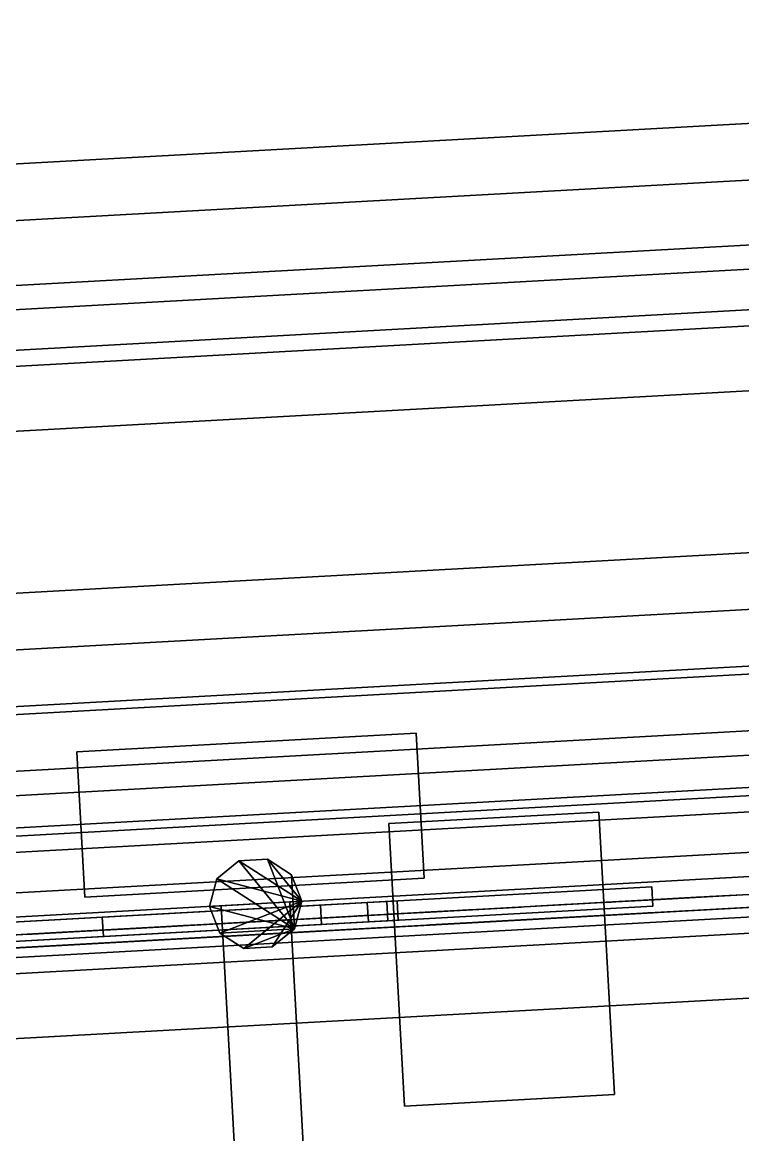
# Model space of a CAD drawing. Header units: millimetres. Extents: x -2005 to 6910, y -1718 to 7197.
# Drawn here: x 3280 to 4170, y 5821 to 7197 of the extents above; entities that cross this region are included whole.
import ezdxf

# ---------------------------------------------------------------- set-up
doc = ezdxf.new("R2010")
doc.units = ezdxf.units.MM
for name, color, linetype in [('cornice_coping', 7, 'Continuous'), ('cornice_lower', 7, 'Continuous'), ('cornice_middle', 7, 'Continuous'), ('lower_arch_N', 7, 'Continuous'), ('lower_arch_N_arch', 7, 'Continuous'), ('lower_arch_N_glazing_bars', 7, 'Continuous'), ('lower_arch_N_jamb', 7, 'Continuous'), ('main_arch_N', 7, 'Continuous'), ('main_arch_N_arch', 7, 'Continuous'), ('main_arch_N_glazing_bars', 7, 'Continuous'), ('main_arch_N_jamb', 7, 'Continuous'), ('masonry_wall_returns', 7, 'Continuous'), ('roof_parapet', 7, 'Continuous'), ('S1_allocated_antenna_1', 7, 'Continuous'), ('S1_allocated_antenna_2', 7, 'Continuous'), ('S1_wall_carrier', 7, 'Continuous'), ('S1_wall_mount', 7, 'Continuous'), ('tank_level_arch_N', 7, 'Continuous'), ('tank_level_arch_N_arch', 7, 'Continuous'), ('tank_level_arch_N_jamb', 7, 'Continuous'), ('tower_wall_N', 7, 'Continuous'), ('upper_arch_N', 7, 'Continuous'), ('upper_arch_N_arch', 7, 'Continuous'), ('upper_arch_N_glazing_bars', 7, 'Continuous'), ('upper_arch_N_jamb', 7, 'Continuous'), ('upper_corbels', 7, 'Continuous')]:
    doc.layers.add(name, color=color, linetype=linetype)

msp = doc.modelspace()

# ---------------------------------------------------------------- linework, layer by layer
at = {"layer": 'cornice_coping'}
for points in [[(-1994.6, 6549.9, 600), (-2004.6, 6729.6, 600), (6442.5, 7196.7, 600), (6452.5, 7016.9, 600)], [(-1994.6, 6549.9, 710), (6452.5, 7016.9, 710), (6442.5, 7196.7, 710), (-2004.6, 6729.6, 710)], [(6442.5, 7196.7, 600), (-2004.6, 6729.6, 600), (-2004.6, 6729.6, 710), (6442.5, 7196.7, 710)], [(-1994.6, 6549.9, 600), (6452.5, 7016.9, 600), (6452.5, 7016.9, 710), (-1994.6, 6549.9, 710)], [(-1362.4, 5983.9, 5500), (-1372.4, 6163.6, 5500), (5876.6, 6564.4, 5500), (5886.5, 6384.7, 5500)], [(-1362.4, 5983.9, 5610), (5886.5, 6384.7, 5610), (5876.6, 6564.4, 5610), (-1372.4, 6163.6, 5610)], [(5876.6, 6564.4, 5500), (-1372.4, 6163.6, 5500), (-1372.4, 6163.6, 5610), (5876.6, 6564.4, 5610)], [(-1204.4, 5842.4, 10500), (-1214.3, 6022.1, 10500), (5735.1, 6406.4, 10500), (5745, 6226.7, 10500)], [(-1204.4, 5842.4, 10610), (5745, 6226.7, 10610), (5735.1, 6406.4, 10610), (-1214.3, 6022.1, 10610)], [(5735.1, 6406.4, 10500), (-1214.3, 6022.1, 10500), (-1214.3, 6022.1, 10610), (5735.1, 6406.4, 10610)], [(-1204.4, 5842.4, 16500), (-1214.3, 6022.1, 16500), (5735.1, 6406.4, 16500), (5745, 6226.7, 16500)], [(-1204.4, 5842.4, 16610), (5745, 6226.7, 16610), (5735.1, 6406.4, 16610), (-1214.3, 6022.1, 16610)], [(5735.1, 6406.4, 16500), (-1214.3, 6022.1, 16500), (-1214.3, 6022.1, 16610), (5735.1, 6406.4, 16610)], [(-1204.4, 5842.4, 20100), (-1214.3, 6022.1, 20100), (5735.1, 6406.4, 20100), (5745, 6226.7, 20100)], [(-1204.4, 5842.4, 20210), (5745, 6226.7, 20210), (5735.1, 6406.4, 20210), (-1214.3, 6022.1, 20210)], [(5735.1, 6406.4, 20100), (-1214.3, 6022.1, 20100), (-1214.3, 6022.1, 20210), (5735.1, 6406.4, 20210)], [(-1204.4, 5842.4, 24800), (-1214.3, 6022.1, 24800), (5735.1, 6406.4, 24800), (5745, 6226.7, 24800)], [(-1204.4, 5842.4, 24910), (5745, 6226.7, 24910), (5735.1, 6406.4, 24910), (-1214.3, 6022.1, 24910)], [(5735.1, 6406.4, 24800), (-1214.3, 6022.1, 24800), (-1214.3, 6022.1, 24910), (5735.1, 6406.4, 24910)], [(-1362.4, 5983.9, 5500), (5886.5, 6384.7, 5500), (5886.5, 6384.7, 5610), (-1362.4, 5983.9, 5610)], [(-1204.4, 5842.4, 10500), (5745, 6226.7, 10500), (5745, 6226.7, 10610), (-1204.4, 5842.4, 10610)], [(-1204.4, 5842.4, 16500), (5745, 6226.7, 16500), (5745, 6226.7, 16610), (-1204.4, 5842.4, 16610)], [(-1204.4, 5842.4, 20100), (5745, 6226.7, 20100), (5745, 6226.7, 20210), (-1204.4, 5842.4, 20210)], [(-1204.4, 5842.4, 24800), (5745, 6226.7, 24800), (5745, 6226.7, 24910), (-1204.4, 5842.4, 24910)]]:
    msp.add_3dface(points, dxfattribs=at)
at = {"layer": 'cornice_lower'}
for points in [[(-1836.6, 6408.4, 300), (-1846.5, 6588.1, 300), (6301, 7038.6, 300), (6311, 6858.9, 300)], [(-1836.6, 6408.4, 440), (6311, 6858.9, 440), (6301, 7038.6, 440), (-1846.5, 6588.1, 440)], [(6301, 7038.6, 300), (-1846.5, 6588.1, 300), (-1846.5, 6588.1, 440), (6301, 7038.6, 440)], [(-1836.6, 6408.4, 300), (6311, 6858.9, 300), (6311, 6858.9, 440), (-1836.6, 6408.4, 440)], [(-1204.4, 5842.4, 5200), (-1214.3, 6022.1, 5200), (5735.1, 6406.4, 5200), (5745, 6226.7, 5200)], [(-1204.4, 5842.4, 5340), (5745, 6226.7, 5340), (5735.1, 6406.4, 5340), (-1214.3, 6022.1, 5340)], [(5735.1, 6406.4, 5200), (-1214.3, 6022.1, 5200), (-1214.3, 6022.1, 5340), (5735.1, 6406.4, 5340)], [(-1046.3, 5700.9, 10200), (-1056.3, 5880.7, 10200), (5593.6, 6248.3, 10200), (5603.5, 6068.6, 10200)], [(-1046.3, 5700.9, 10340), (5603.5, 6068.6, 10340), (5593.6, 6248.3, 10340), (-1056.3, 5880.7, 10340)], [(5593.6, 6248.3, 10200), (-1056.3, 5880.7, 10200), (-1056.3, 5880.7, 10340), (5593.6, 6248.3, 10340)], [(-1046.3, 5700.9, 16200), (-1056.3, 5880.7, 16200), (5593.6, 6248.3, 16200), (5603.5, 6068.6, 16200)], [(-1046.3, 5700.9, 16340), (5603.5, 6068.6, 16340), (5593.6, 6248.3, 16340), (-1056.3, 5880.7, 16340)], [(5593.6, 6248.3, 16200), (-1056.3, 5880.7, 16200), (-1056.3, 5880.7, 16340), (5593.6, 6248.3, 16340)], [(-1046.3, 5700.9, 19800), (-1056.3, 5880.7, 19800), (5593.6, 6248.3, 19800), (5603.5, 6068.6, 19800)], [(-1046.3, 5700.9, 19940), (5603.5, 6068.6, 19940), (5593.6, 6248.3, 19940), (-1056.3, 5880.7, 19940)], [(5593.6, 6248.3, 19800), (-1056.3, 5880.7, 19800), (-1056.3, 5880.7, 19940), (5593.6, 6248.3, 19940)], [(-1046.3, 5700.9, 24500), (-1056.3, 5880.7, 24500), (5593.6, 6248.3, 24500), (5603.5, 6068.6, 24500)], [(-1046.3, 5700.9, 24640), (5603.5, 6068.6, 24640), (5593.6, 6248.3, 24640), (-1056.3, 5880.7, 24640)], [(5593.6, 6248.3, 24500), (-1056.3, 5880.7, 24500), (-1056.3, 5880.7, 24640), (5593.6, 6248.3, 24640)], [(-1204.4, 5842.4, 5200), (5745, 6226.7, 5200), (5745, 6226.7, 5340), (-1204.4, 5842.4, 5340)], [(-1046.3, 5700.9, 10200), (5603.5, 6068.6, 10200), (5603.5, 6068.6, 10340), (-1046.3, 5700.9, 10340)], [(-1046.3, 5700.9, 16200), (5603.5, 6068.6, 16200), (5603.5, 6068.6, 16340), (-1046.3, 5700.9, 16340)], [(-1046.3, 5700.9, 19800), (5603.5, 6068.6, 19800), (5603.5, 6068.6, 19940), (-1046.3, 5700.9, 19940)], [(-1046.3, 5700.9, 24500), (5603.5, 6068.6, 24500), (5603.5, 6068.6, 24640), (-1046.3, 5700.9, 24640)]]:
    msp.add_3dface(points, dxfattribs=at)
at = {"layer": 'cornice_middle'}
for points in [[(-1920.9, 6483.8, 440), (-1930.8, 6663.6, 440), (6376.5, 7122.9, 440), (6386.4, 6943.2, 440)], [(-1920.9, 6483.8, 600), (6386.4, 6943.2, 600), (6376.5, 7122.9, 600), (-1930.8, 6663.6, 600)], [(6376.5, 7122.9, 440), (-1930.8, 6663.6, 440), (-1930.8, 6663.6, 600), (6376.5, 7122.9, 600)], [(-1920.9, 6483.8, 440), (6386.4, 6943.2, 440), (6386.4, 6943.2, 600), (-1920.9, 6483.8, 600)], [(-1288.7, 5917.9, 5340), (-1298.6, 6097.6, 5340), (5810.5, 6490.7, 5340), (5820.5, 6311, 5340)], [(-1288.7, 5917.9, 5500), (5820.5, 6311, 5500), (5810.5, 6490.7, 5500), (-1298.6, 6097.6, 5500)], [(5810.5, 6490.7, 5340), (-1298.6, 6097.6, 5340), (-1298.6, 6097.6, 5500), (5810.5, 6490.7, 5500)], [(-1130.6, 5776.4, 10340), (-1140.6, 5956.1, 10340), (5669, 6332.6, 10340), (5679, 6152.9, 10340)], [(-1130.6, 5776.4, 10500), (5679, 6152.9, 10500), (5669, 6332.6, 10500), (-1140.6, 5956.1, 10500)], [(5669, 6332.6, 10340), (-1140.6, 5956.1, 10340), (-1140.6, 5956.1, 10500), (5669, 6332.6, 10500)], [(-1130.6, 5776.4, 16340), (-1140.6, 5956.1, 16340), (5669, 6332.6, 16340), (5679, 6152.9, 16340)], [(-1130.6, 5776.4, 16500), (5679, 6152.9, 16500), (5669, 6332.6, 16500), (-1140.6, 5956.1, 16500)], [(5669, 6332.6, 16340), (-1140.6, 5956.1, 16340), (-1140.6, 5956.1, 16500), (5669, 6332.6, 16500)], [(-1130.6, 5776.4, 19940), (-1140.6, 5956.1, 19940), (5669, 6332.6, 19940), (5679, 6152.9, 19940)], [(-1130.6, 5776.4, 20100), (5679, 6152.9, 20100), (5669, 6332.6, 20100), (-1140.6, 5956.1, 20100)], [(5669, 6332.6, 19940), (-1140.6, 5956.1, 19940), (-1140.6, 5956.1, 20100), (5669, 6332.6, 20100)], [(-1130.6, 5776.4, 24640), (-1140.6, 5956.1, 24640), (5669, 6332.6, 24640), (5679, 6152.9, 24640)], [(-1130.6, 5776.4, 24800), (5679, 6152.9, 24800), (5669, 6332.6, 24800), (-1140.6, 5956.1, 24800)], [(5669, 6332.6, 24640), (-1140.6, 5956.1, 24640), (-1140.6, 5956.1, 24800), (5669, 6332.6, 24800)], [(-1288.7, 5917.9, 5340), (5820.5, 6311, 5340), (5820.5, 6311, 5500), (-1288.7, 5917.9, 5500)], [(-1130.6, 5776.4, 10340), (5679, 6152.9, 10340), (5679, 6152.9, 10500), (-1130.6, 5776.4, 10500)], [(-1130.6, 5776.4, 16340), (5679, 6152.9, 16340), (5679, 6152.9, 16500), (-1130.6, 5776.4, 16500)], [(-1130.6, 5776.4, 19940), (5679, 6152.9, 19940), (5679, 6152.9, 20100), (-1130.6, 5776.4, 20100)], [(-1130.6, 5776.4, 24640), (5679, 6152.9, 24640), (5679, 6152.9, 24800), (-1130.6, 5776.4, 24800)]]:
    msp.add_3dface(points, dxfattribs=at)
at = {"layer": 'lower_arch_N'}
for points in [[(3650.3, 6072.8, 6200), (2791.6, 6025.3, 6200), (2791.6, 6025.3, 9370)], [(3650.3, 6072.8, 6200), (2791.6, 6025.3, 9370), (2799.9, 6025.8, 9453.9)], [(3650.3, 6072.8, 6200), (2799.9, 6025.8, 9453.9), (2824.3, 6027.1, 9534.6)], [(3650.3, 6072.8, 6200), (2824.3, 6027.1, 9534.6), (2864, 6029.3, 9608.9)], [(3650.3, 6072.8, 6200), (2864, 6029.3, 9608.9), (2917.4, 6032.3, 9674.1)], [(3650.3, 6072.8, 6200), (2917.4, 6032.3, 9674.1), (2982.4, 6035.9, 9727.5)], [(3650.3, 6072.8, 6200), (2982.4, 6035.9, 9727.5), (3056.7, 6040, 9767.3)], [(3650.3, 6072.8, 6200), (3056.7, 6040, 9767.3), (3137.2, 6044.4, 9791.7)], [(3650.3, 6072.8, 6200), (3137.2, 6044.4, 9791.7), (3221, 6049, 9800)], [(3650.3, 6072.8, 6200), (3221, 6049, 9800), (3304.7, 6053.7, 9791.7)], [(3650.3, 6072.8, 6200), (3304.7, 6053.7, 9791.7), (3385.3, 6058.1, 9767.3)], [(3650.3, 6072.8, 6200), (3385.3, 6058.1, 9767.3), (3459.5, 6062.2, 9727.5)], [(3650.3, 6072.8, 6200), (3459.5, 6062.2, 9727.5), (3524.6, 6065.8, 9674.1)], [(3650.3, 6072.8, 6200), (3524.6, 6065.8, 9674.1), (3577.9, 6068.8, 9608.9)], [(3650.3, 6072.8, 6200), (3577.9, 6068.8, 9608.9), (3617.6, 6071, 9534.6)], [(3650.3, 6072.8, 6200), (3617.6, 6071, 9534.6), (3642.1, 6072.3, 9453.9)], [(3650.3, 6072.8, 6200), (3642.1, 6072.3, 9453.9), (3650.3, 6072.8, 9370)]]:
    msp.add_3dface(points, dxfattribs=at)
at = {"layer": 'lower_arch_N_arch'}
for points in [[(3458.6, 6078.2, 9727.5), (3511.3, 6081.1, 9806.5), (3590.7, 6085.5, 9741.2), (3523.7, 6081.8, 9674.1)], [(3523.7, 6081.8, 9674.1), (3590.7, 6085.5, 9741.2), (3655.9, 6089.1, 9661.7), (3577.1, 6084.8, 9608.9)], [(3577.1, 6084.8, 9608.9), (3655.9, 6089.1, 9661.7), (3704.4, 6091.8, 9570.9), (3616.7, 6087, 9534.6)], [(3616.7, 6087, 9534.6), (3704.4, 6091.8, 9570.9), (3734.2, 6093.4, 9472.4), (3641.2, 6088.3, 9453.9)], [(3641.2, 6088.3, 9453.9), (3734.2, 6093.4, 9472.4), (3744.3, 6094, 9370), (3649.4, 6088.8, 9370)], [(3220.1, 6065, 9800), (3220.1, 6065, 9895), (3322.3, 6070.7, 9884.9), (3303.8, 6069.7, 9791.7)], [(3303.8, 6069.7, 9791.7), (3322.3, 6070.7, 9884.9), (3420.7, 6076.1, 9855), (3384.4, 6074.1, 9767.3)], [(3384.4, 6074.1, 9767.3), (3420.7, 6076.1, 9855), (3511.3, 6081.1, 9806.5), (3458.6, 6078.2, 9727.5)]]:
    msp.add_3dface(points, dxfattribs=at)
at = {"layer": 'lower_arch_N_glazing_bars'}
for points in [[(3649.9, 6080.8, 6512), (3648.5, 6104.7, 6512), (2789.8, 6057.3, 6512), (2791.2, 6033.3, 6512)], [(3648.5, 6104.7, 6512), (3648.5, 6104.7, 6488), (2789.8, 6057.3, 6488), (2789.8, 6057.3, 6512)], [(3648.5, 6104.7, 6488), (3649.9, 6080.8, 6488), (2791.2, 6033.3, 6488), (2789.8, 6057.3, 6488)], [(3649.9, 6080.8, 6962), (3648.5, 6104.7, 6962), (2789.8, 6057.3, 6962), (2791.2, 6033.3, 6962)], [(3648.5, 6104.7, 6962), (3648.5, 6104.7, 6938), (2789.8, 6057.3, 6938), (2789.8, 6057.3, 6962)], [(3648.5, 6104.7, 6938), (3649.9, 6080.8, 6938), (2791.2, 6033.3, 6938), (2789.8, 6057.3, 6938)], [(3649.9, 6080.8, 7412), (3648.5, 6104.7, 7412), (2789.8, 6057.3, 7412), (2791.2, 6033.3, 7412)], [(3648.5, 6104.7, 7412), (3648.5, 6104.7, 7388), (2789.8, 6057.3, 7388), (2789.8, 6057.3, 7412)], [(3648.5, 6104.7, 7388), (3649.9, 6080.8, 7388), (2791.2, 6033.3, 7388), (2789.8, 6057.3, 7388)], [(3649.9, 6080.8, 7862), (3648.5, 6104.7, 7862), (2789.8, 6057.3, 7862), (2791.2, 6033.3, 7862)], [(3648.5, 6104.7, 7862), (3648.5, 6104.7, 7838), (2789.8, 6057.3, 7838), (2789.8, 6057.3, 7862)], [(3648.5, 6104.7, 7838), (3649.9, 6080.8, 7838), (2791.2, 6033.3, 7838), (2789.8, 6057.3, 7838)], [(3649.9, 6080.8, 8312), (3648.5, 6104.7, 8312), (2789.8, 6057.3, 8312), (2791.2, 6033.3, 8312)], [(3648.5, 6104.7, 8312), (3648.5, 6104.7, 8288), (2789.8, 6057.3, 8288), (2789.8, 6057.3, 8312)], [(3648.5, 6104.7, 8288), (3649.9, 6080.8, 8288), (2791.2, 6033.3, 8288), (2789.8, 6057.3, 8288)], [(3649.9, 6080.8, 8762), (3648.5, 6104.7, 8762), (2789.8, 6057.3, 8762), (2791.2, 6033.3, 8762)], [(3648.5, 6104.7, 8762), (3648.5, 6104.7, 8738), (2789.8, 6057.3, 8738), (2789.8, 6057.3, 8762)], [(3648.5, 6104.7, 8738), (3649.9, 6080.8, 8738), (2791.2, 6033.3, 8738), (2789.8, 6057.3, 8738)], [(3649.9, 6080.8, 9212), (3648.5, 6104.7, 9212), (2789.8, 6057.3, 9212), (2791.2, 6033.3, 9212)], [(3648.5, 6104.7, 9212), (3648.5, 6104.7, 9188), (2789.8, 6057.3, 9188), (2789.8, 6057.3, 9212)], [(3648.5, 6104.7, 9188), (3649.9, 6080.8, 9188), (2791.2, 6033.3, 9188), (2789.8, 6057.3, 9188)], [(3649.9, 6080.8, 6512), (3649.9, 6080.8, 6488), (3648.5, 6104.7, 6488), (3648.5, 6104.7, 6512)], [(3649.9, 6080.8, 6962), (3649.9, 6080.8, 6938), (3648.5, 6104.7, 6938), (3648.5, 6104.7, 6962)], [(3649.9, 6080.8, 7412), (3649.9, 6080.8, 7388), (3648.5, 6104.7, 7388), (3648.5, 6104.7, 7412)], [(3649.9, 6080.8, 7862), (3649.9, 6080.8, 7838), (3648.5, 6104.7, 7838), (3648.5, 6104.7, 7862)], [(3649.9, 6080.8, 8312), (3649.9, 6080.8, 8288), (3648.5, 6104.7, 8288), (3648.5, 6104.7, 8312)], [(3649.9, 6080.8, 8762), (3649.9, 6080.8, 8738), (3648.5, 6104.7, 8738), (3648.5, 6104.7, 8762)], [(3649.9, 6080.8, 9212), (3649.9, 6080.8, 9188), (3648.5, 6104.7, 9188), (3648.5, 6104.7, 9212)], [(3649.9, 6080.8, 6488), (3649.9, 6080.8, 6512), (2791.2, 6033.3, 6512), (2791.2, 6033.3, 6488)], [(3649.9, 6080.8, 6938), (3649.9, 6080.8, 6962), (2791.2, 6033.3, 6962), (2791.2, 6033.3, 6938)], [(3649.9, 6080.8, 7388), (3649.9, 6080.8, 7412), (2791.2, 6033.3, 7412), (2791.2, 6033.3, 7388)], [(3649.9, 6080.8, 7838), (3649.9, 6080.8, 7862), (2791.2, 6033.3, 7862), (2791.2, 6033.3, 7838)], [(3649.9, 6080.8, 8288), (3649.9, 6080.8, 8312), (2791.2, 6033.3, 8312), (2791.2, 6033.3, 8288)], [(3649.9, 6080.8, 8738), (3649.9, 6080.8, 8762), (2791.2, 6033.3, 8762), (2791.2, 6033.3, 8738)], [(3649.9, 6080.8, 9188), (3649.9, 6080.8, 9212), (2791.2, 6033.3, 9212), (2791.2, 6033.3, 9188)]]:
    msp.add_3dface(points, dxfattribs=at)
at = {"layer": 'lower_arch_N_jamb'}
msp.add_3dface([(3744.3, 6094, 6200), (3649.4, 6088.8, 6200), (3649.4, 6088.8, 9370), (3744.3, 6094, 9370)], dxfattribs=at)
at = {"layer": 'main_arch_N'}
for points in [[(3745.2, 6078, 11100), (2696.8, 6020.1, 11100), (2696.8, 6020.1, 15275)], [(3745.2, 6078, 11100), (2696.8, 6020.1, 15275), (2706.8, 6020.6, 15377.4)], [(3745.2, 6078, 11100), (2706.8, 6020.6, 15377.4), (2736.7, 6022.3, 15475.9)], [(3745.2, 6078, 11100), (2736.7, 6022.3, 15475.9), (2785.1, 6024.9, 15566.7)], [(3745.2, 6078, 11100), (2785.1, 6024.9, 15566.7), (2850.3, 6028.6, 15646.2)], [(3745.2, 6078, 11100), (2850.3, 6028.6, 15646.2), (2929.7, 6032.9, 15711.5)], [(3745.2, 6078, 11100), (2929.7, 6032.9, 15711.5), (3020.4, 6038, 15760)], [(3745.2, 6078, 11100), (3020.4, 6038, 15760), (3118.7, 6043.4, 15789.9)], [(3745.2, 6078, 11100), (3118.7, 6043.4, 15789.9), (3221, 6049, 15800)], [(3745.2, 6078, 11100), (3221, 6049, 15800), (3323.2, 6054.7, 15789.9)], [(3745.2, 6078, 11100), (3323.2, 6054.7, 15789.9), (3421.6, 6060.1, 15760)], [(3745.2, 6078, 11100), (3421.6, 6060.1, 15760), (3512.2, 6065.1, 15711.5)], [(3745.2, 6078, 11100), (3512.2, 6065.1, 15711.5), (3591.6, 6069.5, 15646.2)], [(3745.2, 6078, 11100), (3591.6, 6069.5, 15646.2), (3656.8, 6073.1, 15566.7)], [(3745.2, 6078, 11100), (3656.8, 6073.1, 15566.7), (3705.3, 6075.8, 15475.9)], [(3745.2, 6078, 11100), (3705.3, 6075.8, 15475.9), (3735.1, 6077.5, 15377.4)], [(3745.2, 6078, 11100), (3735.1, 6077.5, 15377.4), (3745.2, 6078, 15275)]]:
    msp.add_3dface(points, dxfattribs=at)
at = {"layer": 'main_arch_N_arch'}
for points in [[(3655.9, 6089.1, 15566.7), (3734.8, 6093.5, 15619.5), (3792, 6096.6, 15512.3), (3704.4, 6091.8, 15475.9)], [(3704.4, 6091.8, 15475.9), (3792, 6096.6, 15512.3), (3827.2, 6098.6, 15396), (3734.2, 6093.4, 15377.4)], [(3734.2, 6093.4, 15377.4), (3827.2, 6098.6, 15396), (3839.1, 6099.3, 15275), (3744.3, 6094, 15275)], [(3420.7, 6076.1, 15760), (3457, 6078.1, 15847.8), (3564, 6084, 15790.5), (3511.3, 6081.1, 15711.5)], [(3511.3, 6081.1, 15711.5), (3564, 6084, 15790.5), (3657.8, 6089.2, 15713.4), (3590.7, 6085.5, 15646.2)], [(3590.7, 6085.5, 15646.2), (3657.8, 6089.2, 15713.4), (3734.8, 6093.5, 15619.5), (3655.9, 6089.1, 15566.7)], [(3220.1, 6065, 15800), (3220.1, 6065, 15895), (3340.8, 6071.7, 15883.1), (3322.3, 6070.7, 15789.9)], [(3322.3, 6070.7, 15789.9), (3340.8, 6071.7, 15883.1), (3457, 6078.1, 15847.8), (3420.7, 6076.1, 15760)]]:
    msp.add_3dface(points, dxfattribs=at)
at = {"layer": 'main_arch_N_glazing_bars'}
for points in [[(3744.7, 6086, 11412), (3743.4, 6110, 11412), (2695, 6052, 11412), (2696.3, 6028.1, 11412)], [(3743.4, 6110, 11412), (3743.4, 6110, 11388), (2695, 6052, 11388), (2695, 6052, 11412)], [(3743.4, 6110, 11388), (3744.7, 6086, 11388), (2696.3, 6028.1, 11388), (2695, 6052, 11388)], [(3744.7, 6086, 11862), (3743.4, 6110, 11862), (2695, 6052, 11862), (2696.3, 6028.1, 11862)], [(3743.4, 6110, 11862), (3743.4, 6110, 11838), (2695, 6052, 11838), (2695, 6052, 11862)], [(3743.4, 6110, 11838), (3744.7, 6086, 11838), (2696.3, 6028.1, 11838), (2695, 6052, 11838)], [(3744.7, 6086, 12312), (3743.4, 6110, 12312), (2695, 6052, 12312), (2696.3, 6028.1, 12312)], [(3743.4, 6110, 12312), (3743.4, 6110, 12288), (2695, 6052, 12288), (2695, 6052, 12312)], [(3743.4, 6110, 12288), (3744.7, 6086, 12288), (2696.3, 6028.1, 12288), (2695, 6052, 12288)], [(3744.7, 6086, 12762), (3743.4, 6110, 12762), (2695, 6052, 12762), (2696.3, 6028.1, 12762)], [(3743.4, 6110, 12762), (3743.4, 6110, 12738), (2695, 6052, 12738), (2695, 6052, 12762)], [(3743.4, 6110, 12738), (3744.7, 6086, 12738), (2696.3, 6028.1, 12738), (2695, 6052, 12738)], [(3744.7, 6086, 13212), (3743.4, 6110, 13212), (2695, 6052, 13212), (2696.3, 6028.1, 13212)], [(3743.4, 6110, 13212), (3743.4, 6110, 13188), (2695, 6052, 13188), (2695, 6052, 13212)], [(3743.4, 6110, 13188), (3744.7, 6086, 13188), (2696.3, 6028.1, 13188), (2695, 6052, 13188)], [(3744.7, 6086, 13662), (3743.4, 6110, 13662), (2695, 6052, 13662), (2696.3, 6028.1, 13662)], [(3743.4, 6110, 13662), (3743.4, 6110, 13638), (2695, 6052, 13638), (2695, 6052, 13662)], [(3743.4, 6110, 13638), (3744.7, 6086, 13638), (2696.3, 6028.1, 13638), (2695, 6052, 13638)], [(3744.7, 6086, 14112), (3743.4, 6110, 14112), (2695, 6052, 14112), (2696.3, 6028.1, 14112)], [(3743.4, 6110, 14112), (3743.4, 6110, 14088), (2695, 6052, 14088), (2695, 6052, 14112)], [(3743.4, 6110, 14088), (3744.7, 6086, 14088), (2696.3, 6028.1, 14088), (2695, 6052, 14088)], [(3744.7, 6086, 14562), (3743.4, 6110, 14562), (2695, 6052, 14562), (2696.3, 6028.1, 14562)], [(3743.4, 6110, 14562), (3743.4, 6110, 14538), (2695, 6052, 14538), (2695, 6052, 14562)], [(3743.4, 6110, 14538), (3744.7, 6086, 14538), (2696.3, 6028.1, 14538), (2695, 6052, 14538)], [(3744.7, 6086, 15012), (3743.4, 6110, 15012), (2695, 6052, 15012), (2696.3, 6028.1, 15012)], [(3743.4, 6110, 15012), (3743.4, 6110, 14988), (2695, 6052, 14988), (2695, 6052, 15012)], [(3743.4, 6110, 14988), (3744.7, 6086, 14988), (2696.3, 6028.1, 14988), (2695, 6052, 14988)], [(3744.7, 6086, 11412), (3744.7, 6086, 11388), (3743.4, 6110, 11388), (3743.4, 6110, 11412)], [(3744.7, 6086, 11862), (3744.7, 6086, 11838), (3743.4, 6110, 11838), (3743.4, 6110, 11862)], [(3744.7, 6086, 12312), (3744.7, 6086, 12288), (3743.4, 6110, 12288), (3743.4, 6110, 12312)], [(3744.7, 6086, 12762), (3744.7, 6086, 12738), (3743.4, 6110, 12738), (3743.4, 6110, 12762)], [(3744.7, 6086, 13212), (3744.7, 6086, 13188), (3743.4, 6110, 13188), (3743.4, 6110, 13212)], [(3744.7, 6086, 13662), (3744.7, 6086, 13638), (3743.4, 6110, 13638), (3743.4, 6110, 13662)], [(3744.7, 6086, 14112), (3744.7, 6086, 14088), (3743.4, 6110, 14088), (3743.4, 6110, 14112)], [(3744.7, 6086, 14562), (3744.7, 6086, 14538), (3743.4, 6110, 14538), (3743.4, 6110, 14562)], [(3744.7, 6086, 15012), (3744.7, 6086, 14988), (3743.4, 6110, 14988), (3743.4, 6110, 15012)], [(3744.7, 6086, 11388), (3744.7, 6086, 11412), (2696.3, 6028.1, 11412), (2696.3, 6028.1, 11388)], [(3744.7, 6086, 11838), (3744.7, 6086, 11862), (2696.3, 6028.1, 11862), (2696.3, 6028.1, 11838)], [(3744.7, 6086, 12288), (3744.7, 6086, 12312), (2696.3, 6028.1, 12312), (2696.3, 6028.1, 12288)], [(3744.7, 6086, 12738), (3744.7, 6086, 12762), (2696.3, 6028.1, 12762), (2696.3, 6028.1, 12738)], [(3744.7, 6086, 13188), (3744.7, 6086, 13212), (2696.3, 6028.1, 13212), (2696.3, 6028.1, 13188)], [(3744.7, 6086, 13638), (3744.7, 6086, 13662), (2696.3, 6028.1, 13662), (2696.3, 6028.1, 13638)], [(3744.7, 6086, 14088), (3744.7, 6086, 14112), (2696.3, 6028.1, 14112), (2696.3, 6028.1, 14088)], [(3744.7, 6086, 14538), (3744.7, 6086, 14562), (2696.3, 6028.1, 14562), (2696.3, 6028.1, 14538)], [(3744.7, 6086, 14988), (3744.7, 6086, 15012), (2696.3, 6028.1, 15012), (2696.3, 6028.1, 14988)]]:
    msp.add_3dface(points, dxfattribs=at)
at = {"layer": 'main_arch_N_jamb'}
msp.add_3dface([(3839.1, 6099.3, 11100), (3744.3, 6094, 11100), (3744.3, 6094, 15275), (3839.1, 6099.3, 15275)], dxfattribs=at)
at = {"layer": 'masonry_wall_returns'}
for points in [[(-1762.2, 6512.6, 1443.8), (-1446.1, 6229.7, 1443.8), (5942.6, 6638.2, 1443.8), (6225.6, 6954.3, 1443.8)], [(-1446.1, 6229.7, 2887.5), (-1288.1, 6088.2, 2887.5), (5801.1, 6480.1, 2887.5), (5942.6, 6638.2, 2887.5)], [(-1288.1, 6088.2, 4331.2), (-1130, 5946.7, 4331.2), (5659.6, 6322.1, 4331.2), (5801.1, 6480.1, 4331.2)], [(-1130, 5946.7, 5775), (-972, 5805.2, 5775), (5518.1, 6164, 5775), (5659.6, 6322.1, 5775)]]:
    msp.add_3dface(points, dxfattribs=at)
at = {"layer": 'roof_parapet'}
for points in [[(-936.1, 5156.2, 25000), (-972, 5805.2, 25000), (5518.1, 6164, 25000), (5554, 5515, 25000)], [(-936.1, 5156.2, 25550), (5554, 5515, 25550), (5518.1, 6164, 25550), (-972, 5805.2, 25550)], [(5518.1, 6164, 25000), (-972, 5805.2, 25000), (-972, 5805.2, 25550), (5518.1, 6164, 25550)]]:
    msp.add_3dface(points, dxfattribs=at)
at = {"layer": 'S1_allocated_antenna_1'}
for points in [[(3357.5, 6114.7, 23570), (3347.6, 6294.4, 23570), (3767, 6317.6, 23570), (3776.9, 6137.9, 23570)], [(3357.5, 6114.7, 24350), (3776.9, 6137.9, 24350), (3767, 6317.6, 24350), (3347.6, 6294.4, 24350)], [(3767, 6317.6, 23570), (3347.6, 6294.4, 23570), (3347.6, 6294.4, 24350), (3767, 6317.6, 24350)], [(3776.9, 6137.9, 23570), (3767, 6317.6, 23570), (3767, 6317.6, 24350), (3776.9, 6137.9, 24350)], [(3347.6, 6294.4, 23570), (3357.5, 6114.7, 23570), (3357.5, 6114.7, 24350), (3347.6, 6294.4, 24350)], [(3357.5, 6114.7, 23570), (3776.9, 6137.9, 23570), (3776.9, 6137.9, 24350), (3357.5, 6114.7, 24350)]]:
    msp.add_3dface(points, dxfattribs=at)
at = {"layer": 'S1_allocated_antenna_2'}
for points in [[(3357.5, 6114.7, 22250), (3347.6, 6294.4, 22250), (3767, 6317.6, 22250), (3776.9, 6137.9, 22250)], [(3357.5, 6114.7, 23030), (3776.9, 6137.9, 23030), (3767, 6317.6, 23030), (3347.6, 6294.4, 23030)], [(3767, 6317.6, 22250), (3347.6, 6294.4, 22250), (3347.6, 6294.4, 23030), (3767, 6317.6, 23030)], [(3776.9, 6137.9, 22250), (3767, 6317.6, 22250), (3767, 6317.6, 23030), (3776.9, 6137.9, 23030)], [(3347.6, 6294.4, 22250), (3357.5, 6114.7, 22250), (3357.5, 6114.7, 23030), (3347.6, 6294.4, 23030)], [(3357.5, 6114.7, 22250), (3776.9, 6137.9, 22250), (3776.9, 6137.9, 23030), (3357.5, 6114.7, 23030)]]:
    msp.add_3dface(points, dxfattribs=at)
at = {"layer": 'S1_wall_carrier'}
for points in [[(3616.3, 6075.3, 21900), (3520.3, 6137.3, 21900), (3547.7, 6159.6, 21900)], [(3625.4, 6109.5, 24700), (3547.7, 6159.6, 24700), (3520.3, 6137.3, 24700)], [(3547.7, 6159.6, 21900), (3520.3, 6137.3, 21900), (3520.3, 6137.3, 24700), (3547.7, 6159.6, 24700)], [(3616.3, 6075.3, 21900), (3547.7, 6159.6, 21900), (3583, 6161.6, 21900)], [(3625.4, 6109.5, 24700), (3583, 6161.6, 24700), (3547.7, 6159.6, 24700)], [(3583, 6161.6, 21900), (3547.7, 6159.6, 21900), (3547.7, 6159.6, 24700), (3583, 6161.6, 24700)], [(3616.3, 6075.3, 21900), (3583, 6161.6, 21900), (3612.6, 6142.4, 21900)], [(3625.4, 6109.5, 24700), (3612.6, 6142.4, 24700), (3583, 6161.6, 24700)], [(3612.6, 6142.4, 21900), (3583, 6161.6, 21900), (3583, 6161.6, 24700), (3612.6, 6142.4, 24700)], [(3616.3, 6075.3, 21900), (3511.3, 6103.2, 21900), (3520.3, 6137.3, 21900)], [(3625.4, 6109.5, 24700), (3520.3, 6137.3, 24700), (3511.3, 6103.2, 24700)], [(3520.3, 6137.3, 21900), (3511.3, 6103.2, 21900), (3511.3, 6103.2, 24700), (3520.3, 6137.3, 24700)], [(3616.3, 6075.3, 21900), (3612.6, 6142.4, 21900), (3625.4, 6109.5, 21900)], [(3625.4, 6109.5, 21900), (3612.6, 6142.4, 21900), (3612.6, 6142.4, 24700), (3625.4, 6109.5, 24700)], [(3625.4, 6109.5, 24700), (3511.3, 6103.2, 24700), (3524, 6070.2, 24700)], [(3625.4, 6109.5, 24700), (3524, 6070.2, 24700), (3553.7, 6051.1, 24700)], [(3625.4, 6109.5, 24700), (3553.7, 6051.1, 24700), (3589, 6053, 24700)], [(3625.4, 6109.5, 24700), (3589, 6053, 24700), (3616.3, 6075.3, 24700)], [(3616.3, 6075.3, 21900), (3625.4, 6109.5, 21900), (3625.4, 6109.5, 24700), (3616.3, 6075.3, 24700)], [(3616.3, 6075.3, 21900), (3524, 6070.2, 21900), (3511.3, 6103.2, 21900)], [(3511.3, 6103.2, 21900), (3524, 6070.2, 21900), (3524, 6070.2, 24700), (3511.3, 6103.2, 24700)], [(3616.3, 6075.3, 21900), (3553.7, 6051.1, 21900), (3524, 6070.2, 21900)], [(3524, 6070.2, 21900), (3553.7, 6051.1, 21900), (3553.7, 6051.1, 24700), (3524, 6070.2, 24700)], [(3616.3, 6075.3, 21900), (3589, 6053, 21900), (3553.7, 6051.1, 21900)], [(3589, 6053, 21900), (3616.3, 6075.3, 21900), (3616.3, 6075.3, 24700), (3589, 6053, 24700)], [(3553.7, 6051.1, 21900), (3589, 6053, 21900), (3589, 6053, 24700), (3553.7, 6051.1, 24700)]]:
    msp.add_3dface(points, dxfattribs=at)
at = {"layer": 'S1_wall_mount'}
for points in [[(3525.9, 6104, 22342.5), (3610.8, 6108.7, 22342.5), (3610.8, 6108.7, 22257.5), (3525.9, 6104, 22257.5)], [(3550.7, 5654.7, 22342.5), (3635.6, 5659.3, 22342.5), (3610.8, 6108.7, 22342.5), (3525.9, 6104, 22342.5)], [(3635.6, 5659.3, 22257.5), (3550.7, 5654.7, 22257.5), (3525.9, 6104, 22257.5), (3610.8, 6108.7, 22257.5)], [(3525.9, 6104, 24042.5), (3610.8, 6108.7, 24042.5), (3610.8, 6108.7, 23957.5), (3525.9, 6104, 23957.5)], [(3550.7, 5654.7, 24042.5), (3635.6, 5659.3, 24042.5), (3610.8, 6108.7, 24042.5), (3525.9, 6104, 24042.5)], [(3635.6, 5659.3, 23957.5), (3550.7, 5654.7, 23957.5), (3525.9, 6104, 23957.5), (3610.8, 6108.7, 23957.5)], [(3550.7, 5654.7, 22257.5), (3550.7, 5654.7, 22342.5), (3525.9, 6104, 22342.5), (3525.9, 6104, 22257.5)], [(3550.7, 5654.7, 23957.5), (3550.7, 5654.7, 24042.5), (3525.9, 6104, 24042.5), (3525.9, 6104, 23957.5)], [(3635.6, 5659.3, 22342.5), (3635.6, 5659.3, 22257.5), (3610.8, 6108.7, 22257.5), (3610.8, 6108.7, 22342.5)], [(3635.6, 5659.3, 24042.5), (3635.6, 5659.3, 23957.5), (3610.8, 6108.7, 23957.5), (3610.8, 6108.7, 24042.5)]]:
    msp.add_3dface(points, dxfattribs=at)
at = {"layer": 'tank_level_arch_N'}
for points in [[(4379.2, 6113.1, 21300), (3760.1, 6078.9, 21300), (3760.1, 6078.9, 23790)], [(4379.2, 6113.1, 21300), (3760.1, 6078.9, 23790), (3766.1, 6079.2, 23850.5)], [(4379.2, 6113.1, 21300), (3766.1, 6079.2, 23850.5), (3783.7, 6080.2, 23908.6)], [(4379.2, 6113.1, 21300), (3783.7, 6080.2, 23908.6), (3812.3, 6081.7, 23962.2)], [(4379.2, 6113.1, 21300), (3812.3, 6081.7, 23962.2), (3850.8, 6083.9, 24009.2)], [(4379.2, 6113.1, 21300), (3850.8, 6083.9, 24009.2), (3897.7, 6086.5, 24047.8)], [(4379.2, 6113.1, 21300), (3897.7, 6086.5, 24047.8), (3951.2, 6089.4, 24076.4)], [(4379.2, 6113.1, 21300), (3951.2, 6089.4, 24076.4), (4009.3, 6092.6, 24094)], [(4379.2, 6113.1, 21300), (4009.3, 6092.6, 24094), (4069.7, 6096, 24100)], [(4379.2, 6113.1, 21300), (4069.7, 6096, 24100), (4130, 6099.3, 24094)], [(4379.2, 6113.1, 21300), (4130, 6099.3, 24094), (4188.1, 6102.5, 24076.4)]]:
    msp.add_3dface(points, dxfattribs=at)
at = {"layer": 'tank_level_arch_N_arch'}
for points in [[(4008.4, 6108.6, 24094), (3989.9, 6107.6, 24187.2), (4068.8, 6111.9, 24195), (4068.8, 6111.9, 24100)], [(4068.8, 6111.9, 24100), (4068.8, 6111.9, 24195), (4147.7, 6116.3, 24187.2), (4129.2, 6115.3, 24094)], [(4129.2, 6115.3, 24094), (4147.7, 6116.3, 24187.2), (4223.5, 6120.5, 24164.2), (4187.2, 6118.5, 24076.4)], [(3765.2, 6095.2, 23850.5), (3672.2, 6090, 23869), (3695.2, 6091.3, 23945), (3782.8, 6096.1, 23908.6)], [(3782.8, 6096.1, 23908.6), (3695.2, 6091.3, 23945), (3732.5, 6093.4, 24015), (3811.4, 6097.7, 23962.2)], [(3811.4, 6097.7, 23962.2), (3732.5, 6093.4, 24015), (3782.8, 6096.1, 24076.4), (3849.9, 6099.8, 24009.2)], [(3849.9, 6099.8, 24009.2), (3782.8, 6096.1, 24076.4), (3844.1, 6099.5, 24126.7), (3896.8, 6102.4, 24047.8)], [(3896.8, 6102.4, 24047.8), (3844.1, 6099.5, 24126.7), (3914, 6103.4, 24164.2), (3950.3, 6105.4, 24076.4)], [(3950.3, 6105.4, 24076.4), (3914, 6103.4, 24164.2), (3989.9, 6107.6, 24187.2), (4008.4, 6108.6, 24094)], [(3759.3, 6094.8, 23790), (3664.4, 6089.6, 23790), (3672.2, 6090, 23869), (3765.2, 6095.2, 23850.5)]]:
    msp.add_3dface(points, dxfattribs=at)
at = {"layer": 'tank_level_arch_N_jamb'}
msp.add_3dface([(3759.3, 6094.8, 21300), (3664.4, 6089.6, 21300), (3664.4, 6089.6, 23790), (3759.3, 6094.8, 23790)], dxfattribs=at)
at = {"layer": 'tower_wall_N'}
for points in [[(6225.6, 6954.3), (-1762.2, 6512.6), (-1762.2, 6512.6, 1443.8), (6225.6, 6954.3, 1443.8)], [(5942.6, 6638.2, 1443.8), (-1446.1, 6229.7, 1443.8), (-1446.1, 6229.7, 2887.5), (5942.6, 6638.2, 2887.5)], [(5801.1, 6480.1, 2887.5), (-1288.1, 6088.2, 2887.5), (-1288.1, 6088.2, 4331.2), (5801.1, 6480.1, 4331.2)], [(5659.6, 6322.1, 4331.2), (-1130, 5946.7, 4331.2), (-1130, 5946.7, 5775), (5659.6, 6322.1, 5775)], [(5518.1, 6164, 5775), (-972, 5805.2, 5775), (-972, 5805.2, 25000), (5518.1, 6164, 25000)]]:
    msp.add_3dface(points, dxfattribs=at)
at = {"layer": 'upper_arch_N'}
for points in [[(4059.7, 6095.4, 16900), (3380.7, 6057.9, 16900), (3380.7, 6057.9, 18860)], [(4059.7, 6095.4, 16900), (3380.7, 6057.9, 18860), (3387.2, 6058.2, 18926.3)], [(4059.7, 6095.4, 16900), (3387.2, 6058.2, 18926.3), (3406.6, 6059.3, 18990.1)], [(4059.7, 6095.4, 16900), (3406.6, 6059.3, 18990.1), (3437.9, 6061, 19048.9)], [(4059.7, 6095.4, 16900), (3437.9, 6061, 19048.9), (3480.1, 6063.4, 19100.4)], [(4059.7, 6095.4, 16900), (3480.1, 6063.4, 19100.4), (3531.6, 6066.2, 19142.7)], [(4059.7, 6095.4, 16900), (3531.6, 6066.2, 19142.7), (3590.3, 6069.5, 19174.1)], [(4059.7, 6095.4, 16900), (3590.3, 6069.5, 19174.1), (3654, 6073, 19193.5)], [(4059.7, 6095.4, 16900), (3654, 6073, 19193.5), (3720.2, 6076.6, 19200)], [(4059.7, 6095.4, 16900), (3720.2, 6076.6, 19200), (3786.4, 6080.3, 19193.5)], [(4059.7, 6095.4, 16900), (3786.4, 6080.3, 19193.5), (3850.1, 6083.8, 19174.1)], [(4059.7, 6095.4, 16900), (3850.1, 6083.8, 19174.1), (3908.8, 6087.1, 19142.7)], [(4059.7, 6095.4, 16900), (3908.8, 6087.1, 19142.7), (3960.2, 6089.9, 19100.4)], [(4059.7, 6095.4, 16900), (3960.2, 6089.9, 19100.4), (4002.5, 6092.3, 19048.9)], [(4059.7, 6095.4, 16900), (4002.5, 6092.3, 19048.9), (4033.8, 6094, 18990.1)], [(4059.7, 6095.4, 16900), (4033.8, 6094, 18990.1), (4053.2, 6095.1, 18926.3)], [(4059.7, 6095.4, 16900), (4053.2, 6095.1, 18926.3), (4059.7, 6095.4, 18860)]]:
    msp.add_3dface(points, dxfattribs=at)
at = {"layer": 'upper_arch_N_arch'}
for points in [[(3907.9, 6103.1, 19142.7), (3960.6, 6106, 19221.7), (4026.4, 6109.6, 19167.6), (3959.4, 6105.9, 19100.4)], [(3959.4, 6105.9, 19100.4), (4026.4, 6109.6, 19167.6), (4080.5, 6112.6, 19101.7), (4001.6, 6108.2, 19048.9)], [(4001.6, 6108.2, 19048.9), (4080.5, 6112.6, 19101.7), (4120.6, 6114.8, 19026.5), (4033, 6110, 18990.1)], [(4033, 6110, 18990.1), (4120.6, 6114.8, 19026.5), (4145.3, 6116.2, 18944.9), (4052.3, 6111, 18926.3)], [(4052.3, 6111, 18926.3), (4145.3, 6116.2, 18944.9), (4153.7, 6116.6, 18860), (4058.8, 6111.4, 18860)], [(3719.3, 6092.6, 19200), (3719.3, 6092.6, 19295), (3804, 6097.3, 19286.6), (3785.5, 6096.3, 19193.5)], [(3785.5, 6096.3, 19193.5), (3804, 6097.3, 19286.6), (3885.5, 6101.8, 19261.9), (3849.2, 6099.8, 19174.1)], [(3849.2, 6099.8, 19174.1), (3885.5, 6101.8, 19261.9), (3960.6, 6106, 19221.7), (3907.9, 6103.1, 19142.7)], [(3479.3, 6079.4, 19100.4), (3412.2, 6075.6, 19167.6), (3478, 6079.3, 19221.7), (3530.7, 6082.2, 19142.7)], [(3530.7, 6082.2, 19142.7), (3478, 6079.3, 19221.7), (3553.1, 6083.4, 19261.9), (3589.4, 6085.4, 19174.1)], [(3589.4, 6085.4, 19174.1), (3553.1, 6083.4, 19261.9), (3634.6, 6087.9, 19286.6), (3653.1, 6089, 19193.5)], [(3653.1, 6089, 19193.5), (3634.6, 6087.9, 19286.6), (3719.3, 6092.6, 19295), (3719.3, 6092.6, 19200)], [(3379.8, 6073.9, 18860), (3285, 6068.6, 18860), (3293.3, 6069.1, 18944.9), (3386.4, 6074.2, 18926.3)], [(3386.4, 6074.2, 18926.3), (3293.3, 6069.1, 18944.9), (3318, 6070.4, 19026.5), (3405.7, 6075.3, 18990.1)], [(3405.7, 6075.3, 18990.1), (3318, 6070.4, 19026.5), (3358.2, 6072.7, 19101.7), (3437, 6077, 19048.9)], [(3437, 6077, 19048.9), (3358.2, 6072.7, 19101.7), (3412.2, 6075.6, 19167.6), (3479.3, 6079.4, 19100.4)]]:
    msp.add_3dface(points, dxfattribs=at)
at = {"layer": 'upper_arch_N_glazing_bars'}
for points in [[(4059.2, 6103.4, 17212), (4057.9, 6127.4, 17212), (3378.9, 6089.8, 17212), (3380.3, 6065.9, 17212)], [(4057.9, 6127.4, 17212), (4057.9, 6127.4, 17188), (3378.9, 6089.8, 17188), (3378.9, 6089.8, 17212)], [(4057.9, 6127.4, 17188), (4059.2, 6103.4, 17188), (3380.3, 6065.9, 17188), (3378.9, 6089.8, 17188)], [(4059.2, 6103.4, 17662), (4057.9, 6127.4, 17662), (3378.9, 6089.8, 17662), (3380.3, 6065.9, 17662)], [(4057.9, 6127.4, 17662), (4057.9, 6127.4, 17638), (3378.9, 6089.8, 17638), (3378.9, 6089.8, 17662)], [(4057.9, 6127.4, 17638), (4059.2, 6103.4, 17638), (3380.3, 6065.9, 17638), (3378.9, 6089.8, 17638)], [(4059.2, 6103.4, 18112), (4057.9, 6127.4, 18112), (3378.9, 6089.8, 18112), (3380.3, 6065.9, 18112)], [(4057.9, 6127.4, 18112), (4057.9, 6127.4, 18088), (3378.9, 6089.8, 18088), (3378.9, 6089.8, 18112)], [(4057.9, 6127.4, 18088), (4059.2, 6103.4, 18088), (3380.3, 6065.9, 18088), (3378.9, 6089.8, 18088)], [(4059.2, 6103.4, 18562), (4057.9, 6127.4, 18562), (3378.9, 6089.8, 18562), (3380.3, 6065.9, 18562)], [(4057.9, 6127.4, 18562), (4057.9, 6127.4, 18538), (3378.9, 6089.8, 18538), (3378.9, 6089.8, 18562)], [(4057.9, 6127.4, 18538), (4059.2, 6103.4, 18538), (3380.3, 6065.9, 18538), (3378.9, 6089.8, 18538)], [(4059.2, 6103.4, 17212), (4059.2, 6103.4, 17188), (4057.9, 6127.4, 17188), (4057.9, 6127.4, 17212)], [(4059.2, 6103.4, 17662), (4059.2, 6103.4, 17638), (4057.9, 6127.4, 17638), (4057.9, 6127.4, 17662)], [(4059.2, 6103.4, 18112), (4059.2, 6103.4, 18088), (4057.9, 6127.4, 18088), (4057.9, 6127.4, 18112)], [(4059.2, 6103.4, 18562), (4059.2, 6103.4, 18538), (4057.9, 6127.4, 18538), (4057.9, 6127.4, 18562)], [(3707.8, 6084, 16900), (3706.4, 6107.9, 16900), (3730.4, 6109.3, 16900), (3731.7, 6085.3, 16900)], [(3707.8, 6084, 19200), (3731.7, 6085.3, 19200), (3730.4, 6109.3, 19200), (3706.4, 6107.9, 19200)], [(3730.4, 6109.3, 16900), (3706.4, 6107.9, 16900), (3706.4, 6107.9, 19200), (3730.4, 6109.3, 19200)], [(3731.7, 6085.3, 16900), (3730.4, 6109.3, 16900), (3730.4, 6109.3, 19200), (3731.7, 6085.3, 19200)], [(4059.2, 6103.4, 17188), (4059.2, 6103.4, 17212), (3380.3, 6065.9, 17212), (3380.3, 6065.9, 17188)], [(4059.2, 6103.4, 17638), (4059.2, 6103.4, 17662), (3380.3, 6065.9, 17662), (3380.3, 6065.9, 17638)], [(4059.2, 6103.4, 18088), (4059.2, 6103.4, 18112), (3380.3, 6065.9, 18112), (3380.3, 6065.9, 18088)], [(4059.2, 6103.4, 18538), (4059.2, 6103.4, 18562), (3380.3, 6065.9, 18562), (3380.3, 6065.9, 18538)], [(3706.4, 6107.9, 16900), (3707.8, 6084, 16900), (3707.8, 6084, 19200), (3706.4, 6107.9, 19200)], [(3380.3, 6065.9, 17212), (3378.9, 6089.8, 17212), (3378.9, 6089.8, 17188), (3380.3, 6065.9, 17188)], [(3380.3, 6065.9, 17662), (3378.9, 6089.8, 17662), (3378.9, 6089.8, 17638), (3380.3, 6065.9, 17638)], [(3380.3, 6065.9, 18112), (3378.9, 6089.8, 18112), (3378.9, 6089.8, 18088), (3380.3, 6065.9, 18088)], [(3380.3, 6065.9, 18562), (3378.9, 6089.8, 18562), (3378.9, 6089.8, 18538), (3380.3, 6065.9, 18538)], [(3707.8, 6084, 16900), (3731.7, 6085.3, 16900), (3731.7, 6085.3, 19200), (3707.8, 6084, 19200)]]:
    msp.add_3dface(points, dxfattribs=at)
at = {"layer": 'upper_arch_N_jamb'}
for points in [[(4153.7, 6116.6, 16900), (4058.8, 6111.4, 16900), (4058.8, 6111.4, 18860), (4153.7, 6116.6, 18860)], [(3379.8, 6073.9, 16900), (3285, 6068.6, 16900), (3285, 6068.6, 18860), (3379.8, 6073.9, 18860)]]:
    msp.add_3dface(points, dxfattribs=at)
at = {"layer": 'upper_corbels'}
for points in [[(3752.4, 5856.1, 20000), (3733.1, 6205.6, 20000), (3992.7, 6219.9, 20000), (4012, 5870.4, 20000)], [(3752.4, 5856.1, 20450), (4012, 5870.4, 20450), (3992.7, 6219.9, 20450), (3733.1, 6205.6, 20450)], [(3992.7, 6219.9, 20000), (3733.1, 6205.6, 20000), (3733.1, 6205.6, 20450), (3992.7, 6219.9, 20450)], [(4012, 5870.4, 20000), (3992.7, 6219.9, 20000), (3992.7, 6219.9, 20450), (4012, 5870.4, 20450)], [(3733.1, 6205.6, 20000), (3752.4, 5856.1, 20000), (3752.4, 5856.1, 20450), (3733.1, 6205.6, 20450)], [(3752.4, 5856.1, 20000), (4012, 5870.4, 20000), (4012, 5870.4, 20450), (3752.4, 5856.1, 20450)]]:
    msp.add_3dface(points, dxfattribs=at)

doc.saveas('drawing.dxf')
